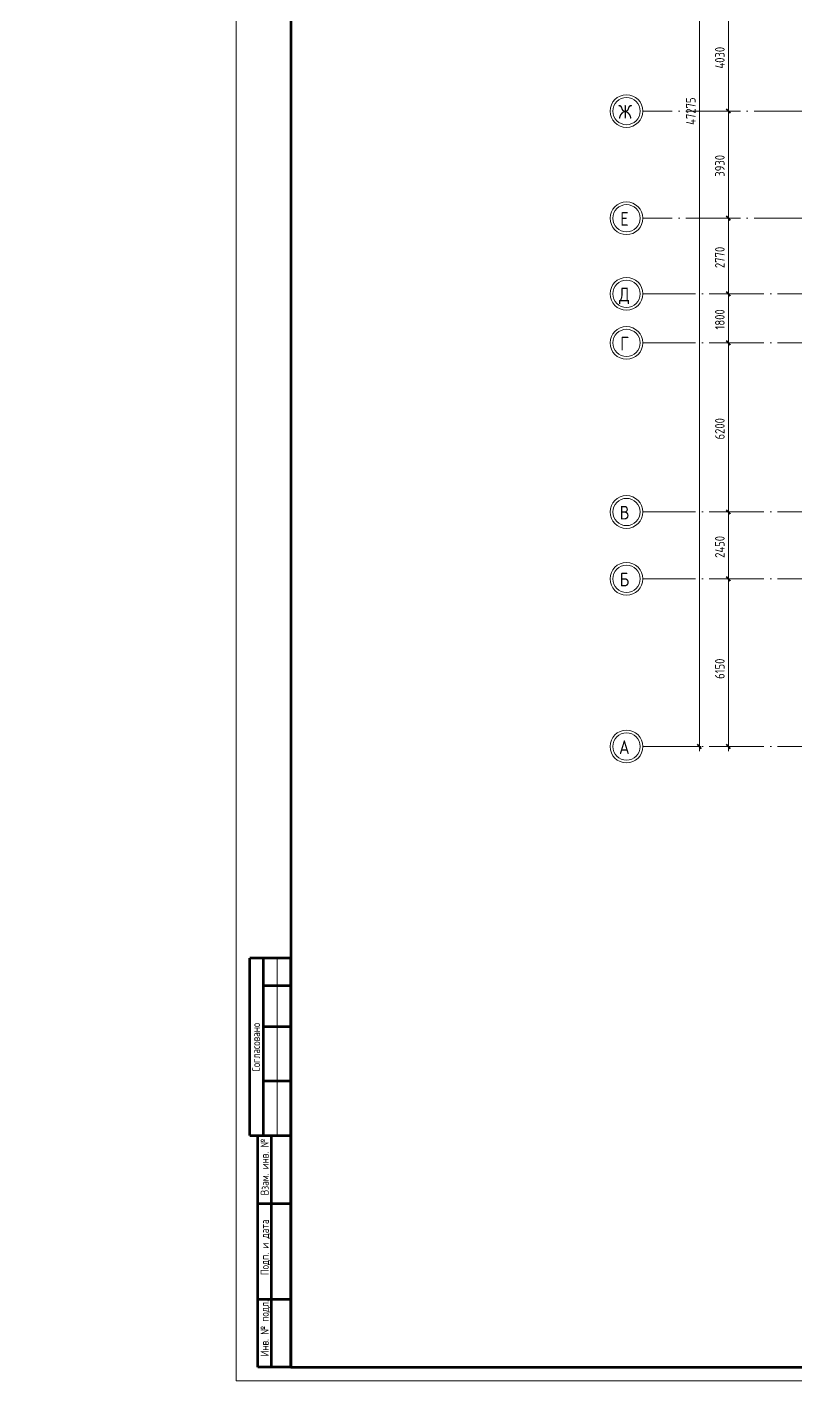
# Model space of a CAD drawing. Header units: millimetres. Extents: x -404508 to 361533, y -175093 to 31861.
# Drawn here: x -81651 to -53473, y -175093 to -125453 of the extents above; entities that cross this region are included whole.
import ezdxf
from ezdxf import colors
from ezdxf.entities.mleader import LeaderData, LeaderLine
from ezdxf.math import Vec2, Vec3

# ---------------------------------------------------------------- set-up
doc = ezdxf.new("R2010")
doc.units = ezdxf.units.MM
doc.linetypes.add('ADSK_Линия сетки', pattern=[25, 20, -2.5, 0, -2.5])
for name, color, linetype, lineweight in [('RC-Выноски', 7, 'Continuous', 0), ('Оси', 252, 'Continuous', 9), ('ОФ_рамка', 8, 'Continuous', 60), ('Размеры', 7, 'Continuous', 9)]:
    doc.layers.add(name, color=color, linetype=linetype, lineweight=lineweight)
doc.styles.add('GOST Common_2', font='', dxfattribs={"width": 0.9, "height": 250})
doc.styles.add('GOST Common_4', font='', dxfattribs={"height": 7})
doc.styles.add('RubezhCAD', font='', dxfattribs={"oblique": 10})
doc.styles.add('ГОСТ 2.304', font='')
doc.styles.get('GOST Common_2').set_extended_font_data('GOST type B')
doc.styles.get('GOST Common_4').set_extended_font_data('GOST 2.304 type A')
doc.styles.get('RubezhCAD').set_extended_font_data('GOST type A')
doc.styles.get('ГОСТ 2.304').set_extended_font_data('GOST 2.304 type A')

# ---------------------------------------------------------------- blocks, each defined once
blk = doc.blocks.new('А0')
at = {"layer": 'ОФ_рамка', "color": 0, "linetype": 'Continuous', "lineweight": 5, "ltscale": 100}
for points in [[(222168, -309617), (222168, -393717)], [(222168, -393717), (341068, -393717)]]:
    blk.add_lwpolyline(points, dxfattribs=at)
at = {"layer": 'ОФ_рамка', "color": 0, "linetype": 'Continuous', "ltscale": 100}
for points in [[(224168, -310117), (224168, -393217)], [(224168, -393217), (340568, -393217)]]:
    blk.add_lwpolyline(points, dxfattribs=at)
at = {"layer": 'ОФ_рамка', "color": 0, "linetype": 'Continuous'}
for points in [[(222668, -384717), (222668, -378217)], [(224168, -378217), (222668, -378217)], [(223168, -384717), (223168, -378217)], [(224168, -393217), (224168, -378217)], [(223168, -379217), (224168, -379217)], [(223168, -380717), (224168, -380717)], [(223168, -382717), (224168, -382717)], [(222668, -384717), (224168, -384717)], [(222968, -393217), (222968, -384717)], [(223468, -393217), (223468, -384717)], [(222968, -387217), (224168, -387217)], [(222968, -390717), (224168, -390717)], [(224168, -393217), (222968, -393217)]]:
    blk.add_lwpolyline(points, dxfattribs=at)
at = {"layer": 'ОФ_рамка', "color": 0, "linetype": 'Continuous', "lineweight": 5}
blk.add_lwpolyline([(223668, -384717), (223668, -378217)], dxfattribs=at)
at = {"layer": 'ОФ_рамка', "color": 0, "linetype": 'Continuous', "lineweight": 5, "char_height": 300, "attachment_point": 1, "rotation": 90, "style": 'ГОСТ 2.304'}
for s, insert, width in [('\\fGOST 2.304 type A|b0|i0|c1|p34;\\W1.0000000000;\\T1.0000000000;\\o\\lСогласовано', (222748, -382374), 1992.86), ('\\fGOST 2.304 type A|b0|i0|c1|p34;\\W1.0000000000;\\T1.0000000000;\\o\\lВзам. инв. №', (223066, -386910), 2077.93), ('\\fGOST 2.304 type A|b0|i0|c1|p34;\\W1.0000000000;\\T1.0000000000;\\o\\lПодп. и дата', (223068, -389839), 2065.5), ('\\fGOST 2.304 type A|b0|i0|c1|p34;\\W1.0000000000;\\T1.0000000000;\\o\\lИнв. № подл.', (223065, -392816), 2070.21)]:
    blk.add_mtext(s, dxfattribs=dict(at, insert=insert, width=width))
blk = doc.blocks.new('1 этаж')
at = {"layer": 'Оси', "color": 251, "linetype": 'ADSK_Линия сетки', "ltscale": 100, "true_color": 0x636466}
for p, q in [((-26448, 3156), (-72528, 3156)), ((-26448, -774), (-72528, -774)), ((4411, -3544), (-72528, -3544)), ((4411, -5344), (-72528, -5344)), ((4411, -11544), (-72528, -11544)), ((4411, -13994), (-72528, -13994)), ((4411, -20144), (-72528, -20144))]:
    blk.add_line(p, q, dxfattribs=at)
at = {"layer": 'Оси', "color": 251, "lineweight": 20, "true_color": 0x636466}
for centre, radius, start, end in [((-73128, 3156), 600, 90, 270), ((-73128, 3156), 500, 90, 270), ((-73128, 3156), 600, 270, 90), ((-73128, 3156), 500, 270, 90), ((-73128, -774), 600, 90, 270), ((-73128, -774), 500, 90, 270), ((-73128, -774), 600, 270, 90), ((-73128, -774), 500, 270, 90), ((-73128, -3544), 600, 90, 270), ((-73128, -3544), 600, 270, 90), ((-73128, -3544), 500, 90, 270), ((-73128, -3544), 500, 270, 90), ((-73128, -5344), 600, 90, 270), ((-73128, -5344), 500, 90, 270), ((-73128, -5344), 600, 270, 90), ((-73128, -5344), 500, 270, 90), ((-73128, -11544), 600, 90, 270), ((-73128, -11544), 500, 90, 270), ((-73128, -11544), 600, 270, 90), ((-73128, -11544), 500, 270, 90), ((-73128, -13994), 600, 90, 270), ((-73128, -13994), 600, 270, 90), ((-73128, -13994), 500, 90, 270), ((-73128, -13994), 500, 270, 90), ((-73128, -20144), 600, 90, 270), ((-73128, -20144), 500, 90, 270), ((-73128, -20144), 600, 270, 90), ((-73128, -20144), 500, 270, 90)]:
    blk.add_arc(centre, radius, start, end, dxfattribs=at)
at = {"layer": 'Размеры', "color": 251, "lineweight": 20, "true_color": 0x636466}
for p, q in [((-70455, -20314), (-70455, 27006)), ((-69393, 3156), (-69393, 7186)), ((-69393, 3156), (-69543, 3156)), ((-69393, 3156), (-69543, 3156)), ((-69393, -774), (-69393, 3156)), ((-69393, 3156), (-69343, 3156)), ((-69393, 3156), (-69343, 3156)), ((-69393, -774), (-69543, -774)), ((-69393, -774), (-69543, -774)), ((-69393, -3544), (-69393, -774)), ((-69393, -774), (-69343, -774)), ((-69393, -774), (-69343, -774)), ((-69393, -3544), (-69543, -3544)), ((-69393, -3544), (-69543, -3544)), ((-69393, -5344), (-69393, -3544)), ((-69393, -3544), (-69343, -3544)), ((-69393, -3544), (-69343, -3544)), ((-69393, -5344), (-69543, -5344)), ((-69393, -5344), (-69543, -5344)), ((-69393, -11544), (-69393, -5344)), ((-69393, -5344), (-69343, -5344)), ((-69393, -5344), (-69343, -5344)), ((-69393, -11544), (-69543, -11544)), ((-69393, -11544), (-69543, -11544)), ((-69393, -13994), (-69393, -11544)), ((-69393, -11544), (-69343, -11544)), ((-69393, -11544), (-69343, -11544)), ((-69393, -13994), (-69543, -13994)), ((-69393, -13994), (-69543, -13994)), ((-69393, -20314), (-69393, -13994)), ((-69393, -13994), (-69343, -13994)), ((-69393, -13994), (-69343, -13994)), ((-70455, -20144), (-70605, -20144)), ((-70455, -20144), (-70405, -20144)), ((-69393, -20144), (-69543, -20144)), ((-69393, -20144), (-69343, -20144))]:
    blk.add_line(p, q, dxfattribs=at)
at = {"layer": 'Размеры', "color": 251, "lineweight": 40, "true_color": 0x636466}
for p, q in [((-69393, 3156), (-69464, 3227)), ((-69393, 3156), (-69464, 3227)), ((-69393, 3156), (-69322, 3086)), ((-69393, 3156), (-69322, 3086)), ((-69393, -774), (-69464, -703)), ((-69393, -774), (-69464, -703)), ((-69393, -774), (-69322, -844)), ((-69393, -774), (-69322, -844)), ((-69393, -3544), (-69464, -3473)), ((-69393, -3544), (-69464, -3473)), ((-69393, -3544), (-69322, -3614)), ((-69393, -3544), (-69322, -3614)), ((-69393, -5344), (-69464, -5273)), ((-69393, -5344), (-69464, -5273)), ((-69393, -5344), (-69322, -5414)), ((-69393, -5344), (-69322, -5414)), ((-69393, -11544), (-69464, -11473)), ((-69393, -11544), (-69464, -11473)), ((-69393, -11544), (-69322, -11614)), ((-69393, -11544), (-69322, -11614)), ((-69393, -13994), (-69464, -13923)), ((-69393, -13994), (-69464, -13923)), ((-69393, -13994), (-69322, -14064)), ((-69393, -13994), (-69322, -14064)), ((-70455, -20144), (-70526, -20073)), ((-70455, -20144), (-70385, -20214)), ((-69393, -20144), (-69464, -20073)), ((-69393, -20144), (-69322, -20214))]:
    blk.add_line(p, q, dxfattribs=at)
at = {"layer": 'Оси', "color": 251, "true_color": 0x636466, "style": 'GOST Common_2', "width": 0.9}
for s, p in [('Ж', (-73423, 2881)), ('Е', (-73355, -1049)), ('Д', (-73399, -3819)), ('Г', (-73355, -5619)), ('В', (-73378, -11819)), ('Б', (-73375, -14269)), ('А', (-73399, -20419))]:
    blk.add_text(s, height=500, dxfattribs=at).set_placement(p)
at = {"layer": 'Размеры', "color": 251, "lineweight": 20, "true_color": 0x636466, "char_height": 350, "attachment_point": 1, "rotation": 90, "line_spacing_factor": 1.022761, "style": 'GOST Common_4'}
for s, insert, width in [('4030', (-69880, 4715), 1095.38), ('47275', (-70943, 2652), 1360.27), ('3930', (-69880, 750), 1059.58), ('2770', (-69880, -2600), 1059.58), ('1800', (-69880, -4852), 980.83), ('6200', (-69880, -8885), 1059.58), ('2450', (-69880, -13225), 1095.38), ('6150', (-69880, -17663), 1095.38)]:
    blk.add_mtext(s, dxfattribs=dict(at, insert=insert, width=width))

msp = doc.modelspace()

# ---------------------------------------------------------------- block references
msp.add_blockref('1 этаж', (13443.4, -131688.8))
at = {"layer": 'ОФ_рамка', "color": 0, "lineweight": -2}
msp.add_blockref('А0', (-296158.2, 218623.8), dxfattribs=at)

# ---------------------------------------------------------------- leaders
at = {"layer": 'RC-Выноски', "linetype": 'Continuous', "ltscale": 15}
ml = msp.add_multileader_mtext('Standard', dxfattribs=at)
ml.set_content('{\\H0.91667x;РЦ0.1 -  U/UTP Cat.5e 4x2x0.52 нг(А)-LSLTx} ', color=256, style='RubezhCAD')
ml.set_leader_properties()
ml.build(insert=Vec2(0, 0))
ml.multileader.update_dxf_attribs({"has_text_frame": 1, "text_left_attachment_type": 6, "text_right_attachment_type": 6, "dogleg_length": 2, "arrow_head_size": 400, "scale": 100})
ctx = ml.context
ctx.base_point, ctx.scale, ctx.char_height, ctx.arrow_head_size, ctx.landing_gap_size, ctx.plane_origin = Vec3(-26900.2, -154035.4), 100, 250, 400, 100, Vec3(-553705.6, -192949)
ctx.left_attachment, ctx.right_attachment, ctx.text_align_type = 6, 6, 2
notes = []
notes.append((ctx, [(1, (1, 1, 0), (-23864.8, -154035.4), (-1, 0), 200, [(0, [(-21038.3, -155513)], 0, [])])]))
ctx.mtext.insert, ctx.mtext.width, ctx.mtext.alignment, ctx.mtext.flow_direction = Vec3(-24164.8, -153739.6), 3715.166, 3, 5
ml = msp.add_multileader_mtext('Standard', dxfattribs=at)
ml.set_content('{\\H0.91667x;Переговорное устройство уличного исполнения GC-2001P4 - установить на стойке STS-01}', color=256, style='RubezhCAD')
ml.set_leader_properties()
ml.build(insert=Vec2(0, 0))
ml.multileader.update_dxf_attribs({"has_text_frame": 1, "text_left_attachment_type": 6, "text_right_attachment_type": 6, "dogleg_length": 2, "arrow_head_size": 400, "scale": 100})
ctx = ml.context
ctx.base_point, ctx.scale, ctx.char_height, ctx.arrow_head_size, ctx.landing_gap_size, ctx.plane_origin = Vec3(-36496.2, -157961.8), 100, 250, 400, 100, Vec3(-573125.6, -196148.4)
ctx.left_attachment, ctx.right_attachment, ctx.text_align_type = 6, 6, 2
notes.append((ctx, [(1, (1, 1, 0), (-32691.8, -157961.8), (-1, 0), 200, [(0, [(-27109.3, -161622)], 0, [])])]))
ctx.mtext.insert, ctx.mtext.width, ctx.mtext.alignment, ctx.mtext.flow_direction = Vec3(-32991.8, -157666), 3715.166, 3, 5
for ctx, leaders in notes:
    for number, flags, end, landing, length, lines in leaders:
        leader = LeaderData()
        leader.index, (leader.has_last_leader_line, leader.has_dogleg_vector, leader.attachment_direction) = number, flags
        leader.last_leader_point, leader.dogleg_vector, leader.dogleg_length = Vec3(end), Vec3(landing), length
        for number, points, colour, breaks in lines:
            line = LeaderLine()
            line.index, line.vertices, line.color, line.breaks = number, Vec3.list(points), colors.encode_raw_color(colour), breaks
            leader.lines.append(line)
        ctx.leaders.append(leader)

doc.saveas('drawing.dxf')
